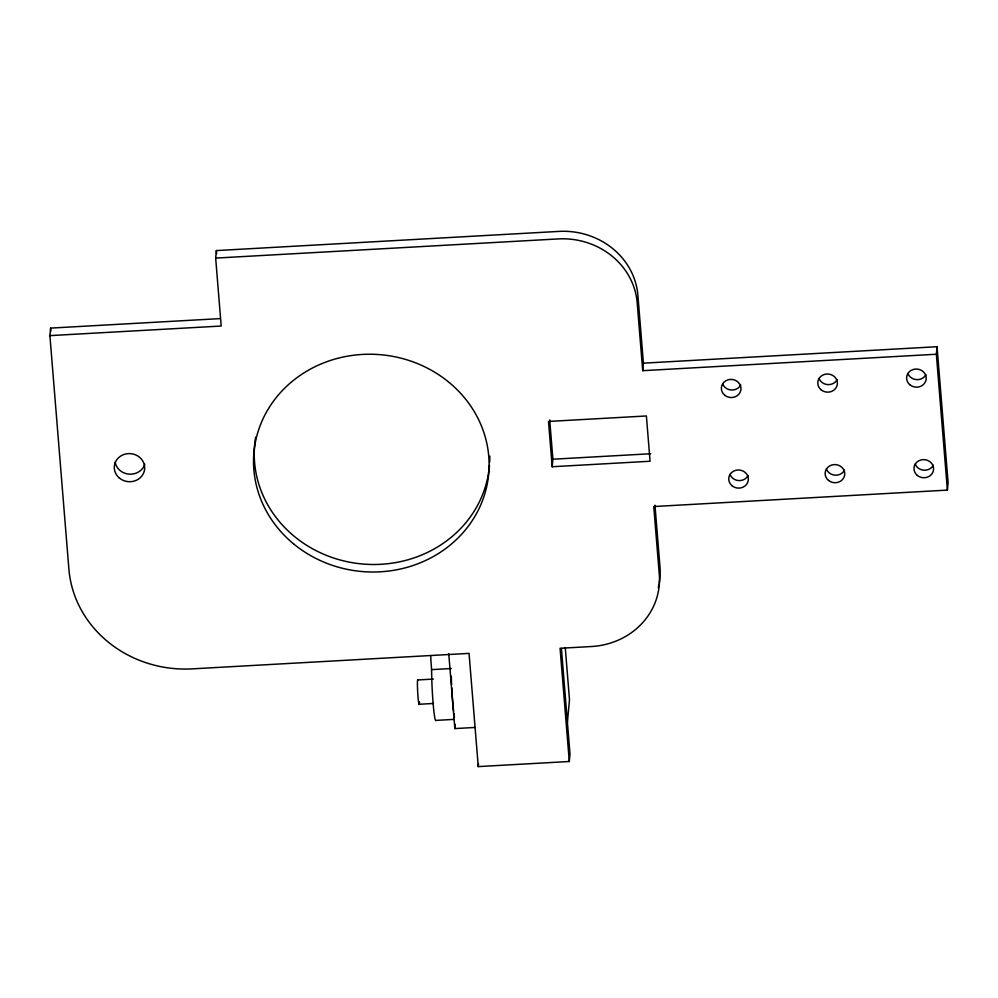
<?xml version="1.0" encoding="UTF-8"?>
<svg xmlns="http://www.w3.org/2000/svg" width="998" height="998" viewBox="0 0 998 998"><rect width="100%" height="100%" fill="white"/><g stroke="black" fill="none" stroke-linecap="round" stroke-linejoin="round"><path stroke-width="1.5" d="M430.762 656.572A11.29 0.699 86.8 0 0 431.473 667.737L431.672 673.338A29.466 1.809 86.8 0 0 433.357 705.96A29.466 1.809 86.8 0 0 435.976 720.394L454.04 719.383M561.412 648.513L569.983 753.989L569.297 761.499L478.267 766.601L469.048 653.378L192.152 668.872A115.02 106.187 5.3 0 1 68.899 569.222L49.9 335.627L50.599 328.105L220.346 318.599M49.9 335.627L221.194 326.034L215.668 258.095L216.366 250.585L558.942 231.399A73.665 68.014 5.3 0 1 637.884 295.233L643.411 363.16L642.712 370.682L936.349 354.24L937.047 346.718L643.411 363.16M474.848 727.467L454.851 728.577L455.238 724.348M478.267 766.601L478.541 763.595M552.193 466.74L548.513 421.443L646.392 415.966L650.072 461.251L552.193 466.74L552.892 459.217L549.698 419.971M567.413 722.278L569.496 699.735L565.267 647.652M569.297 761.499L560.078 648.276L591.402 646.529A73.665 68.014 5.3 0 0 659.291 574.474L653.765 506.547L947.401 490.105L948.1 482.595L937.047 346.718M215.668 258.095L558.244 238.921A73.665 68.014 5.3 0 1 637.186 302.743L642.712 370.682M552.892 459.217L650.771 453.741M431.685 669.621L451.271 668.523M417.663 679.95L433.332 679.077M419.222 704.264L433.456 703.465M936.349 354.24L947.401 490.105M654.962 505.2L659.99 566.964A73.665 68.014 5.3 0 1 659.191 583.231M448.751 653.678L454.851 728.577M216.366 250.585L216.616 253.667M50.599 328.105L50.848 331.199M844.495 470.195A9.818 9.069 5.3 0 1 835.101 475.185A9.818 9.069 5.3 0 1 826.381 469.01M748.088 475.584A9.818 9.069 5.3 0 1 738.695 480.587A9.818 9.069 5.3 0 1 729.975 474.412M933.33 465.218A9.818 9.069 5.3 0 1 923.936 470.22A9.818 9.069 5.3 0 1 915.216 464.033M837.122 379.614A9.818 9.069 5.3 0 1 827.741 384.617A9.818 9.069 5.3 0 1 819.021 378.429M925.957 374.637A9.818 9.069 5.3 0 1 916.563 379.639A9.818 9.069 5.3 0 1 907.856 373.464M740.716 385.016A9.818 9.069 5.3 0 1 731.322 390.006A9.818 9.069 5.3 0 1 722.602 383.831M658.917 584.691A73.665 68.014 5.3 0 1 658.243 587.585M144.81 464.145A15.22 14.059 5.3 0 1 129.316 474.162A15.22 14.059 5.3 0 1 115.157 462.199M487.523 478.504A117.864 108.807 5.3 0 1 351.308 562.51A117.864 108.807 5.3 0 1 255.663 437.087M489.793 456.148A117.864 108.807 5.3 0 1 489.681 462.161M489.482 465.168A117.864 108.807 5.3 0 1 487.822 477.056M454.502 717.325A29.466 1.809 86.8 0 1 453.878 713.483M453.566 710.95A29.466 1.809 86.8 0 1 451.745 687.834M451.607 684.803A29.466 1.809 86.8 0 1 451.308 676.12M419.447 701.831A12.275 0.749 86.8 0 1 417.888 695.282A12.275 0.749 86.8 0 1 417.863 679.95M910.014 384.891A9.818 9.069 5.3 0 0 926.057 379.914A9.818 9.069 5.3 0 0 913.17 369.497A9.818 9.069 5.3 0 0 910.014 384.891M917.387 475.472A9.818 9.069 5.3 0 0 933.429 470.495A9.818 9.069 5.3 0 0 920.543 460.078A9.818 9.069 5.3 0 0 917.387 475.472M828.552 480.45A9.818 9.069 5.3 0 0 844.595 475.472A9.818 9.069 5.3 0 0 831.708 465.043A9.818 9.069 5.3 0 0 828.552 480.45M732.145 485.839A9.818 9.069 5.3 0 0 748.188 480.861A9.818 9.069 5.3 0 0 735.301 470.445A9.818 9.069 5.3 0 0 732.145 485.839M724.773 395.27A9.818 9.069 5.3 0 0 740.815 390.293A9.818 9.069 5.3 0 0 727.929 379.864A9.818 9.069 5.3 0 0 724.773 395.27M821.179 389.869A9.818 9.069 5.3 0 0 837.235 384.891A9.818 9.069 5.3 0 0 824.336 374.475A9.818 9.069 5.3 0 0 821.179 389.869M119.548 478.179A15.22 14.059 5.3 0 0 144.423 470.47A15.22 14.059 5.3 0 0 124.438 454.315A15.22 14.059 5.3 0 0 119.548 478.179M293.574 543.86A117.864 108.807 5.3 0 0 486.824 486.026A117.864 108.807 5.3 0 0 333.544 359.48A117.864 108.807 5.3 0 0 293.574 543.86"/></g></svg>
